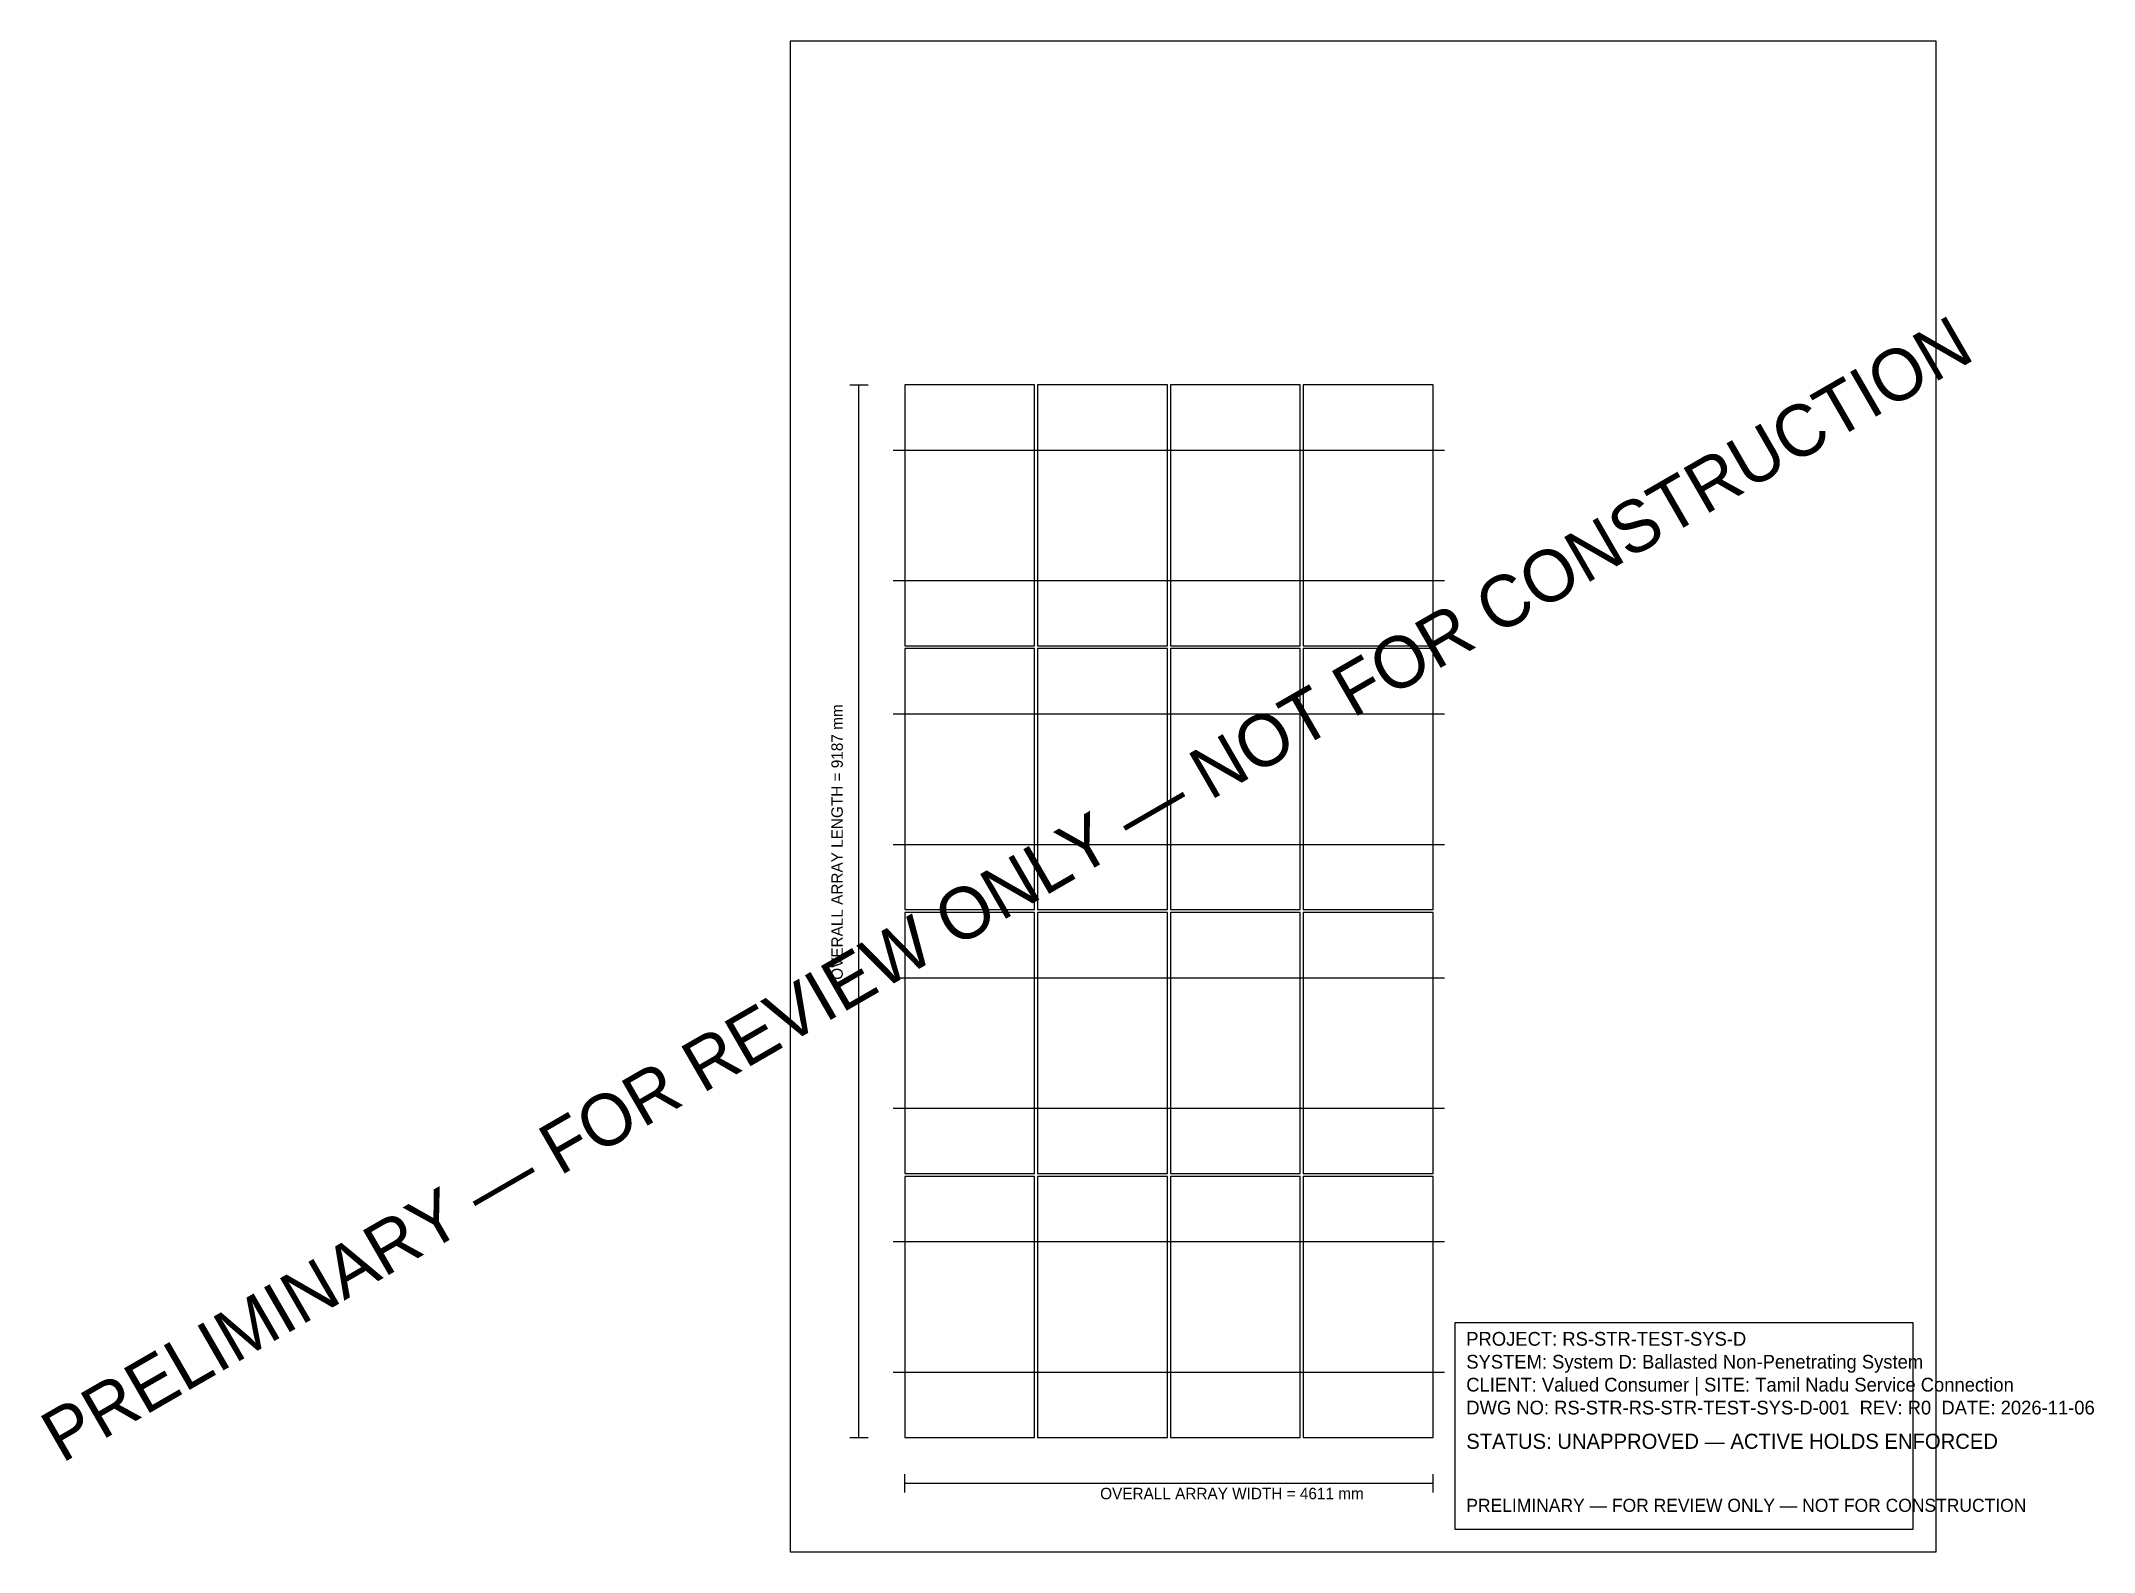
# Model space of a CAD drawing. Header units: metres. Extents: x -6535 to 11377, y 0 to 13187.
import ezdxf
from ezdxf.enums import TextEntityAlignment as Align

# ---------------------------------------------------------------- set-up
doc = ezdxf.new("R2010")
doc.units = ezdxf.units.M
for name, color, linetype in [('DIMENSIONS', 7, 'Continuous'), ('FRAMING_PURLINS', 3, 'Continuous'), ('MODULES', 4, 'Continuous'), ('TITLE_BLOCK', 7, 'Continuous'), ('WATERMARK', 6, 'Continuous')]:
    doc.layers.add(name, color=color, linetype=linetype)

msp = doc.modelspace()

# ---------------------------------------------------------------- linework, layer by layer
at = {"layer": 'DIMENSIONS'}
for p, q in [((520, 10187), (680, 10187)), ((600, 1000), (600, 10187)), ((520, 1000), (680, 1000)), ((1000, 520), (1000, 680)), ((1000, 600), (5611, 600)), ((5611, 520), (5611, 680))]:
    msp.add_line(p, q, dxfattribs=at)
at = {"layer": 'FRAMING_PURLINS'}
for p, q in [((900, 9617.5), (5711, 9617.5)), ((900, 8478.5), (5711, 8478.5)), ((900, 7314.5), (5711, 7314.5)), ((900, 6175.5), (5711, 6175.5)), ((900, 5011.5), (5711, 5011.5)), ((900, 3872.5), (5711, 3872.5)), ((900, 2708.5), (5711, 2708.5)), ((900, 1569.5), (5711, 1569.5))]:
    msp.add_line(p, q, dxfattribs=at)
at = {"layer": 'MODULES'}
for points in [[(1000, 7909), (2134, 7909), (2134, 10187), (1000, 10187), (1000, 7909)], [(2159, 7909), (3293, 7909), (3293, 10187), (2159, 10187), (2159, 7909)], [(3318, 7909), (4452, 7909), (4452, 10187), (3318, 10187), (3318, 7909)], [(4477, 7909), (5611, 7909), (5611, 10187), (4477, 10187), (4477, 7909)], [(1000, 5606), (2134, 5606), (2134, 7884), (1000, 7884), (1000, 5606)], [(2159, 5606), (3293, 5606), (3293, 7884), (2159, 7884), (2159, 5606)], [(3318, 5606), (4452, 5606), (4452, 7884), (3318, 7884), (3318, 5606)], [(4477, 5606), (5611, 5606), (5611, 7884), (4477, 7884), (4477, 5606)], [(1000, 3303), (2134, 3303), (2134, 5581), (1000, 5581), (1000, 3303)], [(2159, 3303), (3293, 3303), (3293, 5581), (2159, 5581), (2159, 3303)], [(3318, 3303), (4452, 3303), (4452, 5581), (3318, 5581), (3318, 3303)], [(4477, 3303), (5611, 3303), (5611, 5581), (4477, 5581), (4477, 3303)], [(1000, 1000), (2134, 1000), (2134, 3278), (1000, 3278), (1000, 1000)], [(2159, 1000), (3293, 1000), (3293, 3278), (2159, 3278), (2159, 1000)], [(3318, 1000), (4452, 1000), (4452, 3278), (3318, 3278), (3318, 1000)], [(4477, 1000), (5611, 1000), (5611, 3278), (4477, 3278), (4477, 1000)]]:
    msp.add_lwpolyline(points, dxfattribs=at)
at = {"layer": 'TITLE_BLOCK'}
for points in [[(0, 0), (10000, 0), (10000, 13187), (0, 13187), (0, 0)], [(5800, 200), (9800, 200), (9800, 2000), (5800, 2000), (5800, 200)]]:
    msp.add_lwpolyline(points, dxfattribs=at)

# ---------------------------------------------------------------- texts
at = {"layer": 'DIMENSIONS'}
msp.add_text('OVERALL ARRAY LENGTH = 9187 mm', height=100, rotation=90, dxfattribs=at).set_placement((460, 4993.5))
msp.add_text('OVERALL ARRAY WIDTH = 4611 mm', height=100, dxfattribs=at).set_placement((2705.5, 460))
at = {"layer": 'TITLE_BLOCK'}
for s, height, p in [('PROJECT: RS-STR-TEST-SYS-D', 120, (5900, 1800)), ('SYSTEM: System D: Ballasted Non-Penetrating System', 120, (5900, 1600)), ('CLIENT: Valued Consumer | SITE: Tamil Nadu Service Connection', 120, (5900, 1400)), ('DWG NO: RS-STR-RS-STR-TEST-SYS-D-001  REV: R0  DATE: 2026-11-06', 120, (5900, 1200)), ('STATUS: UNAPPROVED — ACTIVE HOLDS ENFORCED', 132, (5900, 900))]:
    msp.add_text(s, height=height, dxfattribs=at).set_placement(p)
at = {"layer": 'WATERMARK'}
msp.add_text('PRELIMINARY — FOR REVIEW ONLY — NOT FOR CONSTRUCTION', height=450, rotation=30, dxfattribs=at).set_placement((2000, 5593.5), align=Align.CENTER)
msp.add_text('PRELIMINARY — FOR REVIEW ONLY — NOT FOR CONSTRUCTION', height=114, dxfattribs=at).set_placement((5900, 350))

doc.saveas('drawing.dxf')
